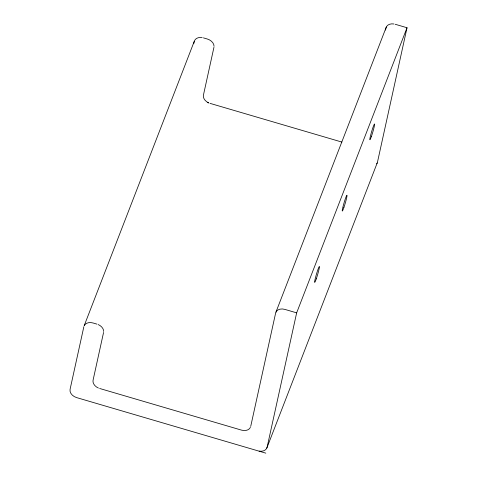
<?xml version="1.0" encoding="UTF-8"?>
<svg xmlns="http://www.w3.org/2000/svg" width="477" height="477" viewBox="0 0 477 477"><rect width="100%" height="100%" fill="white"/><g stroke="black" fill="none" stroke-linecap="round" stroke-linejoin="round"><path stroke-width="0.72" d="M83.863 326.644L70.083 389.327A8.24 6.082 21.2 0 0 76.654 397.609L265.808 453.15M103.569 332.427L93.069 380.187A8.24 6.082 21.2 0 0 98.417 388.034M193.763 43.693L194.24 41.529M213.94 47.312L203.44 95.072A8.24 6.082 21.2 0 0 208.795 102.925L207.459 102.549M250.699 426.468L275.634 313.043A8.24 6.082 21.2 0 1 284.829 309.382L296.652 312.858L407.024 27.744L395.206 24.273M296.652 312.858L267.12 447.182A8.24 6.082 21.2 0 1 259.172 451.123M385.529 30.111L386.012 27.928A8.24 6.082 21.2 0 1 393.954 23.987M407.024 27.744L377.492 162.067A8.24 6.082 21.2 0 1 376.705 163.802M275.939 312.137L386.31 27.022M266.816 448.088L377.194 162.973M203.435 37.874L207.376 39.031A8.24 6.082 21.2 0 1 214.048 46.352M210.011 103.36L341.896 142.08M96.998 324.145L93.057 322.989A8.24 6.082 21.2 0 0 84.167 325.737L194.538 40.623A8.24 6.082 21.2 0 1 202.182 37.588M99.633 388.469L241.505 430.123A8.24 6.082 21.2 0 0 250.395 427.374M98.214 324.581A8.24 6.082 21.2 0 1 103.676 331.467M371.464 136.279A8.24 0.626 -73.6 0 0 374.558 123.972A8.24 0.626 -73.6 0 0 370.617 135.319A8.24 0.626 -73.6 0 0 371.464 136.279M343.869 207.561A8.24 0.626 -73.6 0 0 346.97 195.248A8.24 0.626 -73.6 0 0 343.023 206.595A8.24 0.626 -73.6 0 0 343.869 207.561M316.281 278.836A8.24 0.626 -73.6 0 0 319.375 266.524A8.24 0.626 -73.6 0 0 315.428 277.876A8.24 0.626 -73.6 0 0 316.281 278.836"/></g></svg>
